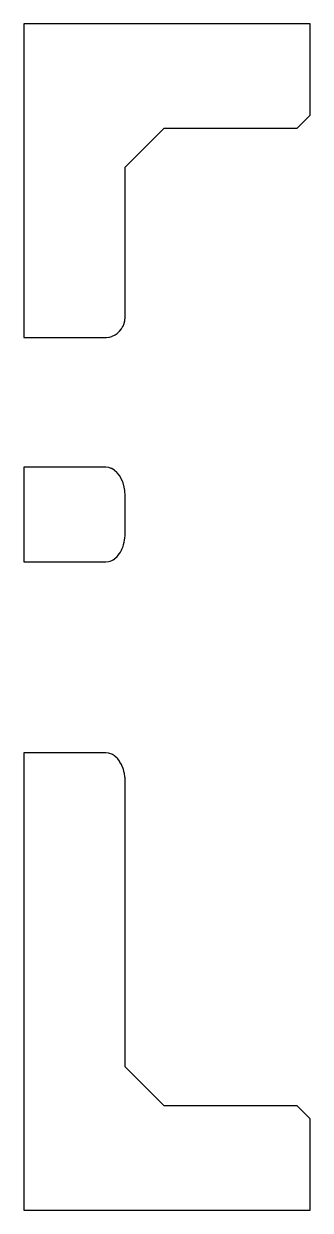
# Model space of a CAD drawing. Header units: metres. Extents: x 0 to 47.5, y 0 to 45.5.
# Drawn here: x 36.5 to 47.5, y 0 to 45.5 of the extents above.
import ezdxf

# ---------------------------------------------------------------- set-up
doc = ezdxf.new("R2010")
doc.units = ezdxf.units.M

msp = doc.modelspace()

# ---------------------------------------------------------------- linework, layer by layer
for p, q in [((47.5, 45.5), (36.5, 45.5)), ((36.5, 45.5), (36.5, 33.4666)), ((47.5, 42), (47.5, 45.5)), ((47, 41.5), (47.5, 42)), ((40.3959, 40), (41.8959, 41.5)), ((41.8959, 41.5), (47, 41.5)), ((40.3959, 34.2582), (40.3959, 40)), ((40.3809, 34.1127), (40.3867, 34.1373)), ((40.3867, 34.1373), (40.3934, 34.2251)), ((40.3934, 34.2251), (40.3959, 34.2582)), ((40.0978, 33.6334), (40.1762, 33.7065)), ((40.1762, 33.7065), (40.181, 33.7127)), ((40.181, 33.7127), (40.2493, 33.8)), ((40.2493, 33.8), (40.2525, 33.8038)), ((40.2525, 33.8038), (40.2527, 33.804)), ((40.2527, 33.804), (40.3097, 33.9)), ((40.3097, 33.9), (40.3142, 33.9074)), ((40.3142, 33.9074), (40.3528, 34.0036)), ((40.3528, 34.0036), (40.3592, 34.0194)), ((40.3592, 34.0194), (40.3809, 34.1127)), ((36.5, 33.4666), (39.6459, 33.4666)), ((39.6459, 33.4666), (39.6772, 33.4693)), ((39.6772, 33.4693), (39.7632, 33.4767)), ((39.7632, 33.4767), (39.792, 33.4842)), ((39.792, 33.4842), (39.8777, 33.5067)), ((39.8777, 33.5067), (39.9017, 33.5176)), ((39.9017, 33.5176), (39.9864, 33.5559)), ((39.9864, 33.5559), (40.0042, 33.5678)), ((40.0042, 33.5678), (40.0868, 33.623)), ((40.0868, 33.623), (40.0978, 33.6334)), ((39.6459, 28.4933), (36.5, 28.4933)), ((36.5, 28.4933), (36.5, 24.8592)), ((39.7632, 28.4798), (39.6459, 28.4933)), ((39.8623, 28.445), (39.7632, 28.4798)), ((39.8777, 28.4396), (39.8623, 28.445)), ((39.9713, 28.3828), (39.8777, 28.4396)), ((39.9864, 28.3737), (39.9713, 28.3828)), ((40.0722, 28.2968), (39.9864, 28.3737)), ((40.0868, 28.2837), (40.0722, 28.2968)), ((40.1762, 28.1719), (40.0868, 28.2837)), ((40.2527, 28.0409), (40.1762, 28.1719)), ((40.3036, 27.9194), (40.2527, 28.0409)), ((40.3142, 27.8941), (40.3036, 27.9194)), ((40.3592, 27.735), (40.3142, 27.8941)), ((40.3813, 27.6004), (40.3592, 27.735)), ((40.3867, 27.5676), (40.3813, 27.6004)), ((40.394, 27.4316), (40.3867, 27.5676)), ((40.3959, 27.3959), (40.394, 27.4316)), ((40.3959, 25.9565), (40.3959, 27.3959)), ((40.3907, 25.8597), (40.3959, 25.9565)), ((40.3142, 25.4583), (40.3343, 25.5296)), ((40.3343, 25.5296), (40.3592, 25.6174)), ((40.3592, 25.6174), (40.3714, 25.6915)), ((40.3714, 25.6915), (40.3867, 25.7849)), ((40.3867, 25.7849), (40.3907, 25.8597)), ((39.9864, 24.9788), (40.0868, 25.0687)), ((40.0868, 25.0687), (40.1762, 25.1806)), ((40.1762, 25.1806), (40.2113, 25.2406)), ((40.2113, 25.2406), (40.2527, 25.3115)), ((40.2527, 25.3115), (40.2806, 25.3781)), ((40.2806, 25.3781), (40.3142, 25.4583)), ((36.5, 24.8592), (39.6459, 24.8592)), ((39.6459, 24.8592), (39.7632, 24.8727)), ((39.7632, 24.8727), (39.8172, 24.8916)), ((39.8172, 24.8916), (39.8777, 24.9129)), ((39.8777, 24.9129), (39.9287, 24.9438)), ((39.9287, 24.9438), (39.9864, 24.9788)), ((39.6459, 17.5433), (36.5, 17.5433)), ((36.5, 17.5433), (36.5, 0)), ((39.7632, 17.5298), (39.6459, 17.5433)), ((39.7929, 17.5194), (39.7632, 17.5298)), ((39.8777, 17.4896), (39.7929, 17.5194)), ((39.9057, 17.4726), (39.8777, 17.4896)), ((39.9864, 17.4237), (39.9057, 17.4726)), ((40.012, 17.4007), (39.9864, 17.4237)), ((40.0868, 17.3337), (40.012, 17.4007)), ((40.1093, 17.3056), (40.0868, 17.3337)), ((40.1762, 17.2219), (40.1093, 17.3056)), ((40.1952, 17.1895), (40.1762, 17.2219)), ((40.2527, 17.091), (40.1952, 17.1895)), ((40.2676, 17.0553), (40.2527, 17.091)), ((40.3142, 16.9441), (40.2676, 17.0553)), ((40.3248, 16.9064), (40.3142, 16.9441)), ((40.3592, 16.785), (40.3248, 16.9064)), ((40.3656, 16.7463), (40.3592, 16.785)), ((40.3867, 16.6176), (40.3656, 16.7463)), ((40.3888, 16.5789), (40.3867, 16.6176)), ((40.3959, 16.4459), (40.3888, 16.5789)), ((40.3959, 14.3645), (40.3959, 16.4459)), ((40.3898, 13.9135), (40.3959, 14.3645)), ((40.3895, 13.5549), (40.3898, 13.9135)), ((40.3894, 13.39), (40.3895, 13.5549)), ((40.3921, 13.1746), (40.3894, 13.39)), ((40.3959, 12.863), (40.3921, 13.1746)), ((40.3959, 5.5), (40.3959, 12.863)), ((41.8959, 4), (40.3959, 5.5)), ((47, 4), (41.8959, 4)), ((47.5, 3.5), (47, 4)), ((47.5, 0), (47.5, 3.5)), ((36.5, 0), (47.5, 0))]:
    msp.add_line(p, q)

doc.saveas('drawing.dxf')
